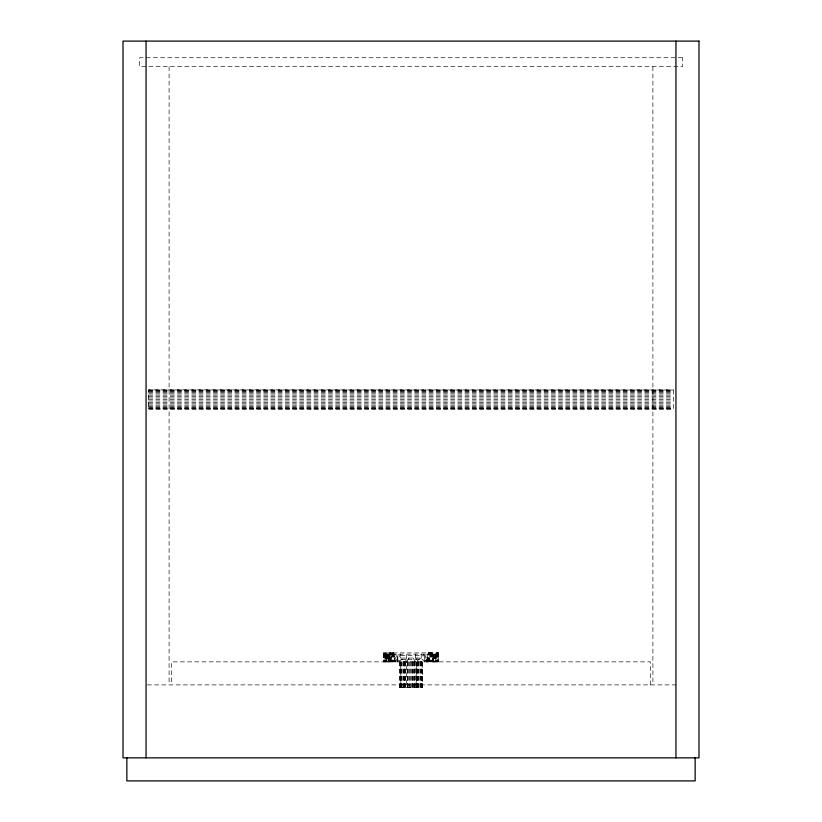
<?xml version="1.0" encoding="UTF-8"?>
<svg xmlns="http://www.w3.org/2000/svg" width="822" height="822" viewBox="0 0 822 822"><rect width="100%" height="100%" fill="white"/><g stroke="black" fill="none" stroke-linecap="round" stroke-linejoin="round"><path stroke-width="0.62" stroke-dasharray="4.11 3.08" d="M385.086 661.864L385.086 654.189M391.251 661.864L391.498 652.904M429.649 661.864L429.896 652.904M390.717 661.864L391.21 652.904M429.115 661.864L429.608 652.904M390.214 661.864L390.933 652.904M428.611 661.864L429.331 652.904M389.741 661.864L390.676 652.904M428.139 661.864L429.074 652.904M389.33 661.864L390.44 652.904M427.728 661.864L428.837 652.904M388.97 661.864L390.245 652.904M427.368 661.864L428.642 652.904M390.09 652.904L388.683 661.864L393.461 654.189L397.54 661.864L404.856 658.032L406.51 661.864L406.458 687.469M427.08 661.864L428.488 652.904M388.477 661.864L389.977 652.904L388.303 661.864M426.875 661.864L428.375 652.904L426.7 661.864M389.905 652.904L388.344 661.864L388.395 654.189M426.741 661.864L428.303 652.904M426.115 654.189L424.46 661.864L421.244 658.032L400.756 658.032L397.54 661.864L395.885 654.189M391.036 654.189L388.621 661.864L388.621 654.189M413.045 658.032L415.49 661.864L417.144 658.032M428.539 654.189L424.46 661.864L423.679 654.189L421.244 658.032L415.49 661.864M408.955 658.032L406.51 661.864L406.51 654.189M148.618 389.885L673.382 389.885L673.382 409.079L148.618 409.079L148.618 389.885L673.382 389.998M148.618 390.347L673.382 390.347M148.618 390.923L673.382 390.923M148.618 391.714L673.382 391.714M148.618 392.69L673.382 392.69M148.618 393.841L673.382 393.841M148.618 395.125L673.382 395.125M148.618 396.512L673.382 396.512M148.618 397.982L673.382 397.982M148.618 399.482L673.382 399.482M148.618 400.982L673.382 400.982M148.618 402.451L673.382 402.451M148.618 403.838L673.382 403.838M148.618 405.123L673.382 405.123M148.618 406.274L673.382 406.274M148.618 407.25L673.382 407.25M148.618 408.031L673.382 408.031M148.618 408.606L673.382 408.606M148.618 408.966L673.382 408.966M438.516 661.864L438.516 652.904L383.484 652.904L383.484 661.864M384.758 654.189L437.242 654.189L437.242 661.864M400.756 655.463L421.244 655.463M147.333 684.901L675.941 684.901M399.482 687.469L422.518 687.469L422.518 661.864M400.756 658.032L398.321 654.189L397.54 661.864L397.54 654.189M433.379 654.189L433.379 661.864L430.964 654.189L424.46 661.864L424.46 654.189M433.523 661.864L432.023 652.904L433.697 661.864M395.125 661.864L393.625 652.904L395.3 661.864M432.095 652.904L433.656 661.864L433.605 654.189M393.697 652.904L395.259 661.864M431.91 652.904L433.317 661.864M393.512 652.904L394.92 661.864M431.756 652.904L433.03 661.864M393.358 652.904L394.632 661.864M431.56 652.904L432.67 661.864M393.163 652.904L394.272 661.864M431.324 652.904L432.259 661.864M392.926 652.904L393.861 661.864M431.067 652.904L431.786 661.864M392.669 652.904L393.389 661.864M430.79 652.904L431.283 661.864M392.392 652.904L392.885 661.864M430.502 652.904L430.749 661.864M392.104 652.904L392.351 661.864M652.904 66.695L652.904 684.901M650.346 684.901L650.346 661.864L171.654 661.864L171.654 684.901M438.486 652.904L438.393 661.864M438.239 652.904L438.239 661.864M438.034 652.904L438.034 661.864M437.766 652.904L437.766 661.864M437.468 652.904L437.468 661.864M437.119 652.904L437.088 661.864M436.842 654.189L436.914 661.864M436.749 652.904L436.646 661.864M436.605 654.189L436.605 661.864M436.359 652.904L436.338 661.864M435.958 652.904L436.071 661.864M435.917 654.189L435.917 661.864M435.598 654.189L435.598 661.864L434.972 654.189L435.033 661.864M435.526 654.189L435.526 661.864M435.27 654.189L435.27 661.864M434.91 654.189L434.797 661.864M434.704 654.189L434.674 661.864M434.406 654.189L434.509 661.864M434.232 654.189L434.232 661.864M434.037 654.189L434.037 661.864M433.831 654.189L433.831 661.864M430.204 652.904L430.204 661.864M422.374 661.864L422.374 687.469M421.953 661.864L421.953 687.469M421.244 654.189L421.244 659.306L400.756 659.306L400.756 654.189M421.265 661.864L421.265 687.469M421.203 661.864L421.203 687.469M420.946 661.864L420.946 687.469M420.319 661.864L420.319 687.469M419.148 661.864L419.148 687.469M418.326 661.864L418.326 687.469M417.977 661.864L417.977 687.469M417.771 661.864L417.771 687.469M417.514 661.864L417.514 687.469M416.949 661.864L416.949 687.469M415.49 654.189L415.542 687.469M414.73 661.864L414.73 687.469M414.555 661.864L414.555 687.469M413.846 661.864L413.846 687.469M412.921 661.864L412.921 687.469M412.798 661.864L412.798 687.469M411.966 661.864L411.966 687.469M411 661.864L411 687.469M410.034 661.864L410.034 687.469M409.079 661.864L409.202 687.469M408.154 661.864L408.154 687.469M407.445 661.864L407.445 687.469M407.27 661.864L407.27 687.469M405.708 661.864L405.708 687.469M405.051 661.864L405.051 687.469M404.486 661.864L404.486 687.469M404.229 661.864L404.229 687.469M404.023 661.864L404.023 687.469M403.674 661.864L403.674 687.469M402.852 661.864L402.852 687.469M401.681 661.864L401.681 687.469M401.054 661.864L401.054 687.469M400.889 661.864L400.889 687.469L400.735 661.864M400.047 661.864L400.047 687.469M399.626 661.864L399.626 687.469M391.796 652.904L391.796 661.864M388.169 654.189L388.169 661.864M387.963 654.189L387.963 661.864M387.768 654.189L387.768 661.864M387.583 654.189L387.635 661.864M387.326 654.189L387.347 661.864M387.172 654.189L387.203 661.864M386.998 661.864L386.967 654.189L386.402 661.864L386.402 654.189M386.73 654.189L386.73 661.864M386.474 654.189L386.474 661.864M386.206 654.189L386.206 661.864M386.042 652.904L386.083 661.864M385.929 654.189L385.929 661.864M385.641 652.904L385.662 661.864M385.354 654.189L385.395 661.864M385.251 652.904L385.158 661.864M384.912 654.189L384.943 661.864M384.881 652.904L384.758 661.864M384.532 652.904L384.532 661.864M384.234 652.904L384.234 661.864M383.966 652.904L383.966 661.864M383.761 652.904L383.761 661.864M383.607 652.904L383.607 661.864M169.096 66.695L169.096 684.901M682.342 57.735L139.658 57.735L139.658 66.695L682.342 66.695L682.342 57.735M416.292 687.469L416.292 661.864L416.23 687.469"/><path stroke-width="1.23" d="M695.145 757.863L695.145 780.9L126.855 780.9L126.855 757.863M675.941 41.1L675.941 757.863M146.059 41.1L146.059 757.863M698.988 41.1L123.012 41.1L123.012 757.863L698.988 757.863L698.988 41.1"/></g></svg>
